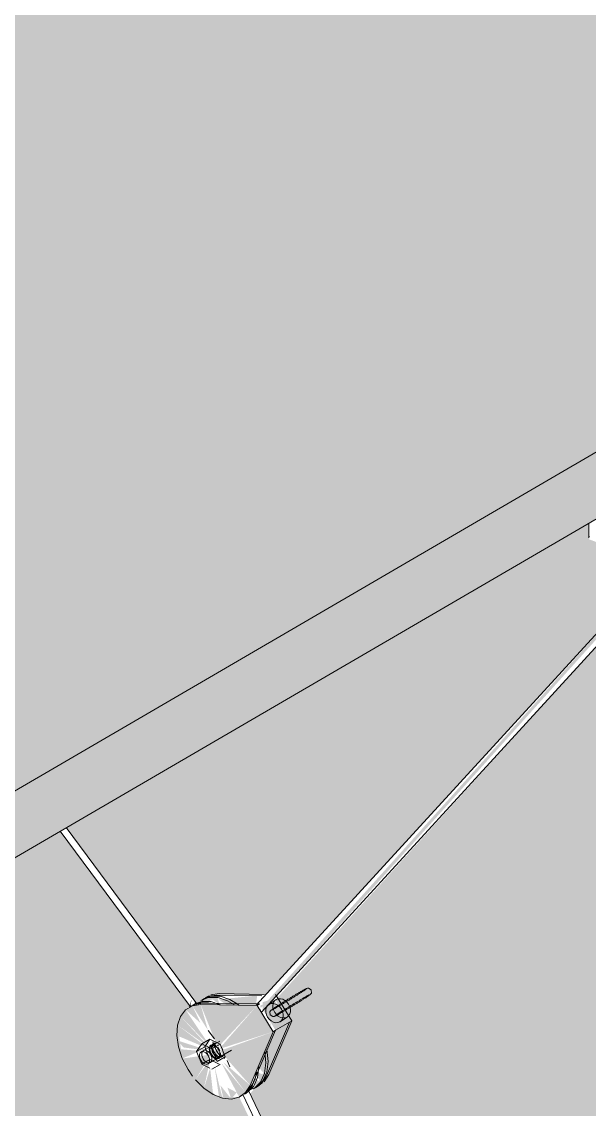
# Model space of a CAD drawing. Header units: inches. Extents: x 27328 to 121296, y -4075 to 4147.
# Drawn here: x 43900.76 to 43921.41, y -2261.32 to -2221.72 of the extents above; entities that cross this region are included whole.
import ezdxf

# ---------------------------------------------------------------- set-up
doc = ezdxf.new("R2010")
doc.units = ezdxf.units.IN
doc.header["$MEASUREMENT"] = 0
for name, color, linetype, lineweight in [('A-FLOR', 192, 'Continuous', 9), ('A-ROOF', 132, 'Continuous', 9), ('Q-SPCQ', 91, 'Continuous', 9)]:
    doc.layers.add(name, color=color, linetype=linetype, lineweight=lineweight)

# ---------------------------------------------------------------- blocks, each defined once
blk = doc.blocks.new('Basketball_Backstop-Performance_Sports_Systems-3103-Ceiling_Hung - 27_-0_ to 27_-11 7_8_-706978-Axon - Looking South West')
at = {"layer": 'Q-SPCQ'}
h = blk.add_hatch(color=256, dxfattribs=at)
h.paths.add_polyline_path([(-33000.654, -2257.782), (-33000.691, -2257.536), (-33000.479, -2257.487), (-33000.381, -2257.483), (-32985.831, -2241.28), (-32985.863, -2241.163), (-33000.713, -2257.687), (-33000.654, -2257.782)], flags=0)
h.paths.add_polyline_path([(-32983.199, -2238.708), (-32981.791, -2236.859), (-32982.552, -2237.545), (-32983.227, -2238.607), (-32983.201, -2238.702)], flags=0)
for points in [[(-33000.381, -2257.483), (-32999.24, -2256.243), (-33000.217, -2257.305)], [(-33003.226, -2257.589), (-33003.194, -2257.292), (-33003.25, -2257.557)], [(-33003.043, -2257.497), (-33003.026, -2257.443), (-33003.082, -2257.443)], [(-33000.133, -2258.446), (-32999.628, -2258.151), (-33000.209, -2257.302), (-33000.605, -2257.419), (-33000.607, -2257.673), (-33000.451, -2257.927)]]:
    blk.add_hatch(color=256, dxfattribs=at).paths.add_polyline_path(points, flags=0)
h = blk.add_hatch(color=256, dxfattribs=at)
h.paths.add_polyline_path([(-33000.868, -2260.537), (-33000.634, -2260.366), (-33000.876, -2260.213), (-33000.876, -2260.522)], flags=0)
h.paths.add_polyline_path([(-33000.634, -2260.366), (-33000.468, -2260.106), (-33000.844, -2259.952), (-33000.828, -2260.102)], flags=0)
h.paths.add_polyline_path([(-33000.468, -2260.106), (-32999.628, -2258.151), (-33000.223, -2258.508), (-33000.768, -2259.777)], flags=0)
h.paths.add_polyline_path([(-33002.306, -2259.648), (-33002.174, -2259.02), (-33002.361, -2259.252), (-33002.297, -2259.467), (-33002.318, -2259.585)], flags=0)
h.paths.add_polyline_path([(-33002.456, -2259.026), (-33002.549, -2258.835), (-33002.462, -2259.02)], flags=0)
h.paths.add_polyline_path([(-33002.275, -2257.16), (-33002.572, -2257.207), (-33002.177, -2257.504), (-33002.268, -2257.184)], flags=0)
h.paths.add_polyline_path([(-33000.846, -2257.535), (-33000.805, -2257.183), (-33002.214, -2257.32), (-33001.91, -2257.519), (-33001.154, -2257.531)], flags=0)
h.paths.add_polyline_path([(-33002.439, -2257.491), (-33002.617, -2257.235), (-33002.573, -2257.446), (-33002.445, -2257.489)], flags=0)
h = blk.add_hatch(color=256, dxfattribs=at)
h.paths.add_polyline_path([(-33001.744, -2260.951), (-33001.553, -2260.709), (-33001.886, -2260.53), (-33001.811, -2260.752)], flags=0)
h.paths.add_polyline_path([(-33002.406, -2260.784), (-33002.515, -2259.823), (-33002.741, -2260.556)], flags=0)
h.paths.add_polyline_path([(-33002.067, -2260.918), (-33002.355, -2259.751), (-33002.194, -2260.868), (-33002.161, -2260.881)], flags=0)
h.paths.add_polyline_path([(-33001.744, -2260.951), (-33002.139, -2260.449), (-33002.034, -2260.922)], flags=0)
h.paths.add_polyline_path([(-33001.457, -2260.88), (-33001.224, -2260.709), (-33002.105, -2259.638)], flags=0)
h.paths.add_polyline_path([(-33001.224, -2260.709), (-33001.057, -2260.449), (-33002.035, -2259.606)], flags=0)
h.paths.add_polyline_path([(-33002.741, -2260.556), (-33002.508, -2259.475), (-33003.052, -2260.248)], flags=0)
h.paths.add_polyline_path([(-33000.217, -2258.495), (-33000.805, -2257.536), (-33002.194, -2259.131)], flags=0)
h.paths.add_polyline_path([(-33001.057, -2260.449), (-33000.217, -2258.495), (-33002.161, -2259.196), (-33001.867, -2259.53)], flags=0)
h.paths.add_polyline_path([(-33003.53, -2259.469), (-33002.864, -2259.196), (-33003.64, -2259.131)], flags=0)
h.paths.add_polyline_path([(-33003.052, -2260.248), (-33002.488, -2259.326), (-33003.527, -2259.475), (-33003.151, -2260.111)], flags=0)
h.paths.add_polyline_path([(-33002.541, -2259.193), (-33003.699, -2258.818), (-33003.487, -2259.069), (-33002.864, -2259.151)], flags=0)
h.paths.add_polyline_path([(-33002.549, -2259.128), (-33003.699, -2258.257), (-33003.725, -2258.634), (-33002.681, -2259.072)], flags=0)
h.paths.add_polyline_path([(-33002.864, -2257.504), (-33003.161, -2257.551), (-33002.597, -2258.439)], flags=0)
h.paths.add_polyline_path([(-33002.237, -2259.072), (-33000.805, -2257.536), (-33002.864, -2257.504), (-33002.512, -2258.383)], flags=0)
h.paths.add_polyline_path([(-33002.541, -2259.069), (-33003.592, -2257.939), (-33003.699, -2258.257), (-33002.681, -2258.971)], flags=0)
h.paths.add_polyline_path([(-33003.408, -2257.699), (-33002.864, -2258.184), (-33003.161, -2257.551)], flags=0)
h.paths.add_polyline_path([(-33002.521, -2259.022), (-33003.408, -2257.699), (-33003.592, -2257.939), (-33002.571, -2258.971)], flags=0)
h = blk.add_hatch(color=256, dxfattribs=at)
h.paths.add_polyline_path([(-33001.475, -2260.848), (-33001.546, -2260.709), (-33001.553, -2260.709)], flags=0)
h.paths.add_polyline_path([(-33002.66, -2259.234), (-33003.04, -2259.128), (-33002.864, -2259.196)], flags=0)
for p, q in [((-32988.735, -2239.989), (-32988.735, -2240.503)), ((-32988.734, -2240.514), (-32988.725, -2240.454)), ((-32985.863, -2241.162), (-33000.846, -2257.535)), ((-33000.652, -2257.786), (-32985.766, -2241.519)), ((-33007.967, -2251.191), (-33003.227, -2257.59)), ((-33002.998, -2257.479), (-33007.75, -2251.064)), ((-33002.737, -2257.289), (-33002.821, -2257.338)), ((-33002.611, -2257.216), (-33002.695, -2257.265)), ((-33002.488, -2257.158), (-33002.191, -2257.111)), ((-33000.635, -2257.186), (-33002.275, -2257.16)), ((-33002.191, -2257.111), (-33000.551, -2257.137)), ((-33000.132, -2257.144), (-32999.544, -2258.102)), ((-33003.2, -2257.559), (-33003.284, -2257.608)), ((-33003.074, -2257.485), (-33003.158, -2257.534)), ((-33003.077, -2257.502), (-33002.78, -2257.455)), ((-33000.805, -2257.536), (-33002.864, -2257.504)), ((-33002.78, -2257.455), (-33000.721, -2257.487)), ((-33000.721, -2257.487), (-33000.805, -2257.536)), ((-33000.805, -2257.536), (-33000.217, -2258.495)), ((-33000.12, -2257.333), (-33000.382, -2257.507)), ((-32999.967, -2258.132), (-32999.706, -2257.958)), ((-33002.593, -2258.447), (-33002.362, -2258.758)), ((-33000.133, -2258.446), (-33000.973, -2260.4)), ((-33000.468, -2260.106), (-32999.628, -2258.151)), ((-32999.544, -2258.102), (-33000.384, -2260.057)), ((-33000.217, -2258.495), (-33000.133, -2258.446)), ((-33000.133, -2258.446), (-32999.628, -2258.151)), ((-32999.544, -2258.102), (-32999.628, -2258.151)), ((-33002.162, -2258.835), (-33002.845, -2259.233)), ((-33002.527, -2258.767), (-33002.822, -2258.939)), ((-33002.714, -2259.048), (-33002.527, -2258.767)), ((-33002.527, -2258.767), (-33002.154, -2258.948)), ((-33001.057, -2260.449), (-33000.217, -2258.495)), ((-33002.822, -2258.939), (-33003.009, -2259.219)), ((-33003.009, -2259.219), (-33002.714, -2259.048)), ((-33003.009, -2259.219), (-33002.822, -2259.68)), ((-33002.449, -2259.119), (-33002.822, -2258.939)), ((-33002.527, -2259.509), (-33002.714, -2259.048)), ((-33002.594, -2259.665), (-33001.743, -2259.169)), ((-33002.154, -2258.948), (-33002.449, -2259.119)), ((-33002.262, -2259.58), (-33002.449, -2259.119)), ((-33002.361, -2258.915), (-33002.318, -2258.898)), ((-33002.154, -2258.948), (-33001.967, -2259.409)), ((-33002.048, -2259.147), (-33002.081, -2259.123)), ((-33002.527, -2259.509), (-33002.822, -2259.68)), ((-33002.185, -2259.674), (-33002.527, -2259.509)), ((-33001.967, -2259.409), (-33002.262, -2259.58)), ((-33002.034, -2259.361), (-33002.067, -2259.394)), ((-33001.967, -2259.409), (-33002.011, -2259.475)), ((-33001.901, -2259.545), (-33001.794, -2259.771)), ((-33002.822, -2259.68), (-33002.521, -2259.826)), ((-33002.154, -2259.689), (-33002.449, -2259.861)), ((-33000.384, -2260.057), (-33000.55, -2260.317)), ((-33000.973, -2260.4), (-33001.139, -2260.66)), ((-33000.808, -2260.505), (-33000.723, -2260.456)), ((-33001.397, -2260.848), (-33001.313, -2260.799)), ((-33001.32, -2260.78), (-32993.487, -2277.436)), ((-33001.271, -2260.775), (-33001.186, -2260.726)), ((-32993.279, -2277.289), (-33001.114, -2260.631)), ((-33000.813, -2260.507), (-33001.1, -2260.621)), ((-33000.935, -2260.579), (-33000.898, -2260.556)), ((-33000.934, -2260.579), (-33000.85, -2260.53))]:
    blk.add_line(p, q, dxfattribs=at)
for points in [[(-33001.634, -2257.512, 0), (-33001.878, -2257.369, 0), (-33002.236, -2257.25, 0), (-33002.571, -2257.247, 0), (-33002.858, -2257.361, 0)], [(-33002.275, -2257.16, 0), (-33002.572, -2257.207, 0), (-33002.819, -2257.356, 0)], [(-33002.773, -2257.312, 0), (-33002.486, -2257.198, 0), (-33002.152, -2257.201, 0), (-33001.793, -2257.32, 0), (-33001.469, -2257.521, 0)], [(-33000.332, -2257.887, 0), (-33000.233, -2257.947, 0), (-33000.197, -2257.944, 0), (-33000.181, -2257.939, 0), (-33000.17, -2257.936, 0), (-33000.161, -2257.932, 0), (-33000.152, -2257.928, 0), (-33000.143, -2257.924, 0), (-33000.134, -2257.919, 0), (-33000.124, -2257.914, 0), (-33000.113, -2257.908, 0), (-33000.101, -2257.902, 0), (-33000.089, -2257.895, 0), (-33000.076, -2257.888, 0), (-33000.062, -2257.881, 0), (-33000.047, -2257.872, 0), (-33000.031, -2257.864, 0), (-33000.015, -2257.854, 0), (-32999.998, -2257.845, 0), (-32999.98, -2257.834, 0), (-32999.962, -2257.824, 0), (-32999.942, -2257.813, 0), (-32999.922, -2257.801, 0), (-32999.902, -2257.789, 0), (-32999.881, -2257.777, 0), (-32999.859, -2257.764, 0), (-32999.837, -2257.751, 0), (-32999.814, -2257.738, 0), (-32999.791, -2257.724, 0), (-32999.768, -2257.71, 0), (-32999.744, -2257.696, 0), (-32999.719, -2257.681, 0), (-32999.695, -2257.666, 0), (-32999.67, -2257.651, 0), (-32999.645, -2257.636, 0), (-32999.619, -2257.621, 0), (-32999.594, -2257.605, 0), (-32999.568, -2257.59, 0), (-32999.543, -2257.574, 0), (-32999.517, -2257.558, 0), (-32999.491, -2257.542, 0), (-32999.466, -2257.527, 0), (-32999.44, -2257.511, 0), (-32999.415, -2257.495, 0), (-32999.389, -2257.48, 0), (-32999.364, -2257.464, 0), (-32999.34, -2257.449, 0), (-32999.315, -2257.433, 0), (-32999.291, -2257.418, 0), (-32999.267, -2257.403, 0), (-32999.244, -2257.388, 0), (-32999.221, -2257.374, 0), (-32999.198, -2257.359, 0), (-32999.176, -2257.345, 0), (-32999.155, -2257.332, 0), (-32999.134, -2257.318, 0), (-32999.113, -2257.305, 0), (-32999.094, -2257.293, 0), (-32999.075, -2257.28, 0), (-32999.057, -2257.268, 0), (-32999.039, -2257.257, 0), (-32999.022, -2257.246, 0), (-32999.012, -2257.239, 0)], [(-33000.262, -2257.703, 0), (-33000.26, -2257.702, 0), (-33000.257, -2257.701, 0), (-33000.252, -2257.698, 0), (-33000.245, -2257.695, 0), (-33000.237, -2257.691, 0), (-33000.228, -2257.686, 0), (-33000.217, -2257.681, 0), (-33000.206, -2257.675, 0), (-33000.194, -2257.668, 0), (-33000.181, -2257.661, 0), (-33000.167, -2257.653, 0), (-33000.152, -2257.644, 0), (-33000.136, -2257.635, 0), (-33000.119, -2257.626, 0), (-33000.102, -2257.616, 0), (-33000.083, -2257.606, 0), (-33000.065, -2257.595, 0), (-33000.045, -2257.583, 0), (-33000.025, -2257.571, 0), (-33000.004, -2257.559, 0), (-32999.983, -2257.547, 0), (-32999.961, -2257.534, 0), (-32999.938, -2257.52, 0), (-32999.915, -2257.507, 0), (-32999.892, -2257.493, 0), (-32999.868, -2257.479, 0), (-32999.844, -2257.464, 0), (-32999.82, -2257.45, 0), (-32999.795, -2257.435, 0), (-32999.77, -2257.42, 0), (-32999.745, -2257.405, 0), (-32999.72, -2257.389, 0), (-32999.695, -2257.374, 0), (-32999.669, -2257.358, 0), (-32999.644, -2257.343, 0), (-32999.618, -2257.327, 0), (-32999.593, -2257.311, 0), (-32999.568, -2257.296, 0), (-32999.542, -2257.28, 0), (-32999.517, -2257.265, 0), (-32999.493, -2257.249, 0), (-32999.468, -2257.234, 0), (-32999.444, -2257.219, 0), (-32999.42, -2257.204, 0), (-32999.397, -2257.189, 0), (-32999.374, -2257.175, 0), (-32999.351, -2257.16, 0), (-32999.329, -2257.146, 0), (-32999.307, -2257.133, 0), (-32999.286, -2257.119, 0), (-32999.266, -2257.106, 0), (-32999.246, -2257.093, 0), (-32999.227, -2257.081, 0), (-32999.208, -2257.069, 0), (-32999.191, -2257.057, 0), (-32999.174, -2257.046, 0), (-32999.157, -2257.036, 0), (-32999.15, -2257.031, 0)], [(-32999.661, -2257.499, 0), (-32999.72, -2257.421, 0), (-32999.792, -2257.359, 0), (-32999.873, -2257.316, 0), (-32999.957, -2257.296, 0), (-33000.037, -2257.299, 0), (-33000.109, -2257.326, 0), (-33000.168, -2257.375, 0), (-33000.209, -2257.443, 0), (-33000.23, -2257.524, 0), (-33000.23, -2257.614, 0), (-33000.208, -2257.705, 0), (-33000.166, -2257.793, 0)], [(-32998.841, -2256.972, 0), (-32998.94, -2256.912, 0), (-32998.976, -2256.915, 0), (-32998.992, -2256.919, 0), (-32999.003, -2256.923, 0), (-32999.012, -2256.927, 0), (-32999.021, -2256.931, 0), (-32999.03, -2256.935, 0), (-32999.039, -2256.94, 0), (-32999.049, -2256.945, 0), (-32999.06, -2256.95, 0), (-32999.072, -2256.956, 0), (-32999.084, -2256.963, 0), (-32999.097, -2256.97, 0), (-32999.111, -2256.978, 0), (-32999.126, -2256.986, 0), (-32999.142, -2256.995, 0), (-32999.158, -2257.004, 0), (-32999.175, -2257.014, 0), (-32999.193, -2257.024, 0), (-32999.212, -2257.035, 0), (-32999.231, -2257.046, 0), (-32999.251, -2257.057, 0), (-32999.271, -2257.069, 0), (-32999.292, -2257.082, 0), (-32999.314, -2257.094, 0), (-32999.336, -2257.108, 0), (-32999.359, -2257.121, 0), (-32999.382, -2257.135, 0), (-32999.405, -2257.149, 0), (-32999.429, -2257.163, 0), (-32999.454, -2257.178, 0), (-32999.478, -2257.192, 0), (-32999.503, -2257.207, 0), (-32999.528, -2257.223, 0), (-32999.554, -2257.238, 0), (-32999.579, -2257.253, 0), (-32999.605, -2257.269, 0), (-32999.63, -2257.285, 0), (-32999.656, -2257.3, 0), (-32999.682, -2257.316, 0), (-32999.707, -2257.332, 0), (-32999.733, -2257.348, 0), (-32999.758, -2257.363, 0), (-32999.784, -2257.379, 0), (-32999.809, -2257.395, 0), (-32999.833, -2257.41, 0), (-32999.858, -2257.425, 0), (-32999.882, -2257.441, 0), (-32999.906, -2257.456, 0), (-32999.929, -2257.47, 0), (-32999.952, -2257.485, 0), (-32999.975, -2257.499, 0), (-32999.997, -2257.513, 0), (-33000.018, -2257.527, 0), (-33000.039, -2257.54, 0), (-33000.06, -2257.553, 0), (-33000.079, -2257.566, 0), (-33000.098, -2257.578, 0), (-33000.117, -2257.59, 0), (-33000.134, -2257.602, 0), (-33000.151, -2257.613, 0), (-33000.161, -2257.619, 0)], [(-32998.911, -2257.156, 0), (-32998.913, -2257.156, 0), (-32998.916, -2257.158, 0), (-32998.922, -2257.16, 0), (-32998.928, -2257.164, 0), (-32998.936, -2257.168, 0), (-32998.945, -2257.173, 0), (-32998.956, -2257.178, 0), (-32998.967, -2257.184, 0), (-32998.979, -2257.191, 0), (-32998.992, -2257.198, 0), (-32999.007, -2257.206, 0), (-32999.022, -2257.214, 0), (-32999.037, -2257.223, 0), (-32999.054, -2257.233, 0), (-32999.071, -2257.243, 0), (-32999.09, -2257.253, 0), (-32999.108, -2257.264, 0), (-32999.128, -2257.275, 0), (-32999.148, -2257.287, 0), (-32999.169, -2257.299, 0), (-32999.19, -2257.312, 0), (-32999.212, -2257.325, 0), (-32999.235, -2257.338, 0), (-32999.258, -2257.352, 0), (-32999.281, -2257.366, 0), (-32999.305, -2257.38, 0), (-32999.329, -2257.394, 0), (-32999.353, -2257.409, 0), (-32999.378, -2257.424, 0), (-32999.403, -2257.439, 0), (-32999.428, -2257.454, 0), (-32999.453, -2257.469, 0), (-32999.479, -2257.485, 0), (-32999.504, -2257.5, 0), (-32999.529, -2257.516, 0), (-32999.555, -2257.532, 0), (-32999.58, -2257.547, 0), (-32999.606, -2257.563, 0), (-32999.631, -2257.578, 0), (-32999.656, -2257.594, 0), (-32999.68, -2257.609, 0), (-32999.705, -2257.625, 0), (-32999.729, -2257.64, 0), (-32999.753, -2257.655, 0), (-32999.776, -2257.669, 0), (-32999.8, -2257.684, 0), (-32999.822, -2257.698, 0), (-32999.844, -2257.712, 0), (-32999.866, -2257.726, 0), (-32999.887, -2257.74, 0), (-32999.907, -2257.753, 0), (-32999.927, -2257.765, 0), (-32999.946, -2257.778, 0), (-32999.965, -2257.79, 0), (-32999.982, -2257.801, 0), (-32999.999, -2257.812, 0), (-33000.016, -2257.823, 0), (-33000.023, -2257.828, 0)], [(-32999.036, -2256.951, 0), (-32999.038, -2256.952, 0), (-32999.041, -2256.955, 0), (-32999.045, -2256.958, 0), (-32999.051, -2256.963, 0), (-32999.059, -2256.968, 0), (-32999.067, -2256.974, 0), (-32999.077, -2256.981, 0), (-32999.087, -2256.988, 0), (-32999.099, -2256.996, 0), (-32999.111, -2257.005, 0), (-32999.124, -2257.014, 0), (-32999.139, -2257.023, 0), (-32999.15, -2257.031, 0)], [(-32998.841, -2256.972, 0), (-32998.832, -2257.087, 0), (-32998.851, -2257.118, 0), (-32998.862, -2257.131, 0), (-32998.871, -2257.139, 0), (-32998.878, -2257.145, 0), (-32998.886, -2257.151, 0), (-32998.894, -2257.157, 0), (-32998.902, -2257.163, 0), (-32998.911, -2257.17, 0), (-32998.921, -2257.177, 0), (-32998.932, -2257.185, 0), (-32998.943, -2257.193, 0), (-32998.956, -2257.201, 0), (-32998.969, -2257.21, 0), (-32998.983, -2257.22, 0), (-32998.998, -2257.23, 0), (-32999.012, -2257.239, 0)], [(-33002.864, -2257.504, 0), (-33003.161, -2257.551, 0), (-33003.408, -2257.699, 0), (-33003.592, -2257.939, 0), (-33003.699, -2258.257, 0), (-33003.725, -2258.634, 0), (-33003.667, -2259.046, 0), (-33003.53, -2259.469, 0), (-33003.321, -2259.878, 0), (-33003.157, -2260.117, 0)], [(-33002.573, -2257.446, 0), (-33002.907, -2257.443, 0), (-33003.194, -2257.557, 0)], [(-33003.073, -2257.485, 0), (-33002.823, -2257.394, 0), (-33002.489, -2257.397, 0), (-33002.134, -2257.514, 0)], [(-33000.427, -2257.966, 0), (-33000.469, -2257.879, 0), (-33000.491, -2257.787, 0), (-33000.492, -2257.697, 0), (-33000.471, -2257.616, 0), (-33000.429, -2257.549, 0), (-33000.371, -2257.5, 0), (-33000.298, -2257.472, 0), (-33000.218, -2257.469, 0), (-33000.135, -2257.489, 0), (-33000.054, -2257.532, 0), (-32999.981, -2257.594, 0), (-32999.922, -2257.672, 0)], [(-32999.922, -2257.672, 0), (-32999.88, -2257.76, 0), (-32999.858, -2257.852, 0), (-32999.857, -2257.941, 0), (-32999.879, -2258.022, 0), (-32999.92, -2258.09, 0), (-32999.979, -2258.139, 0), (-33000.051, -2258.166, 0), (-33000.131, -2258.169, 0), (-33000.215, -2258.149, 0), (-33000.295, -2258.106, 0), (-33000.368, -2258.044, 0), (-33000.427, -2257.966, 0)], [(-33000.332, -2257.887, 0), (-33000.341, -2257.771, 0), (-33000.322, -2257.74, 0), (-33000.311, -2257.728, 0), (-33000.302, -2257.72, 0), (-33000.295, -2257.714, 0), (-33000.287, -2257.708, 0), (-33000.28, -2257.702, 0), (-33000.271, -2257.695, 0), (-33000.262, -2257.689, 0), (-33000.252, -2257.681, 0), (-33000.241, -2257.674, 0), (-33000.23, -2257.666, 0), (-33000.217, -2257.657, 0), (-33000.204, -2257.648, 0), (-33000.19, -2257.639, 0), (-33000.175, -2257.629, 0), (-33000.161, -2257.619, 0)], [(-33000.166, -2257.793, 0), (-33000.106, -2257.871, 0), (-33000.034, -2257.933, 0), (-32999.953, -2257.976, 0), (-32999.87, -2257.996, 0), (-32999.789, -2257.993, 0), (-32999.717, -2257.965, 0), (-32999.659, -2257.916, 0), (-32999.617, -2257.849, 0), (-32999.596, -2257.768, 0), (-32999.596, -2257.678, 0), (-32999.619, -2257.586, 0), (-32999.661, -2257.499, 0)], [(-33000.137, -2257.907, 0), (-33000.135, -2257.906, 0), (-33000.132, -2257.904, 0), (-33000.128, -2257.9, 0), (-33000.122, -2257.896, 0), (-33000.114, -2257.89, 0), (-33000.106, -2257.884, 0), (-33000.096, -2257.878, 0), (-33000.086, -2257.87, 0), (-33000.074, -2257.863, 0), (-33000.062, -2257.854, 0), (-33000.049, -2257.845, 0), (-33000.034, -2257.835, 0), (-33000.023, -2257.828, 0)], [(-33002.413, -2258.864, 0), (-33002.358, -2259.044, 0), (-33002.27, -2259.218, 0), (-33002.155, -2259.375, 0)], [(-33002.85, -2259.236, 0), (-33002.88, -2259.266, 0), (-33002.898, -2259.308, 0), (-33002.904, -2259.359, 0), (-33002.898, -2259.417, 0), (-33002.88, -2259.477, 0), (-33002.85, -2259.535, 0), (-33002.812, -2259.588, 0), (-33002.767, -2259.63, 0), (-33002.719, -2259.661, 0), (-33002.672, -2259.677, 0), (-33002.627, -2259.677, 0), (-33002.589, -2259.662, 0)], [(-33002.589, -2259.662, 0), (-33002.559, -2259.632, 0), (-33002.541, -2259.59, 0), (-33002.535, -2259.538, 0), (-33002.541, -2259.48, 0), (-33002.559, -2259.42, 0), (-33002.589, -2259.362, 0), (-33002.627, -2259.31, 0), (-33002.672, -2259.267, 0), (-33002.719, -2259.237, 0), (-33002.767, -2259.221, 0), (-33002.812, -2259.221, 0), (-33002.85, -2259.236, 0)], [(-33002.635, -2259.612, 0), (-33002.683, -2259.581, 0), (-33002.728, -2259.539, 0), (-33002.766, -2259.486, 0), (-33002.795, -2259.428, 0), (-33002.814, -2259.368, 0), (-33002.82, -2259.31, 0), (-33002.814, -2259.259, 0), (-33002.795, -2259.216, 0), (-33002.766, -2259.187, 0), (-33002.728, -2259.172, 0), (-33002.683, -2259.172, 0), (-33002.635, -2259.188, 0)], [(-33002.635, -2259.188, 0), (-33002.587, -2259.218, 0), (-33002.543, -2259.261, 0), (-33002.505, -2259.313, 0), (-33002.475, -2259.371, 0), (-33002.457, -2259.431, 0), (-33002.451, -2259.489, 0), (-33002.457, -2259.541, 0), (-33002.475, -2259.583, 0), (-33002.505, -2259.613, 0), (-33002.543, -2259.628, 0), (-33002.587, -2259.628, 0), (-33002.635, -2259.612, 0)], [(-33002.194, -2259.468, 0), (-33002.237, -2259.485, 0), (-33002.287, -2259.484, 0), (-33002.341, -2259.467, 0), (-33002.394, -2259.432, 0), (-33002.445, -2259.384, 0), (-33002.488, -2259.326, 0), (-33002.521, -2259.26, 0), (-33002.541, -2259.193, 0), (-33002.549, -2259.128, 0), (-33002.541, -2259.069, 0), (-33002.521, -2259.022, 0), (-33002.488, -2258.989, 0)], [(-33002.341, -2259.016, 0), (-33002.388, -2259, 0), (-33002.433, -2259, 0), (-33002.471, -2259.015, 0), (-33002.501, -2259.045, 0), (-33002.519, -2259.087, 0), (-33002.525, -2259.139, 0), (-33002.519, -2259.197, 0), (-33002.501, -2259.257, 0), (-33002.471, -2259.315, 0), (-33002.433, -2259.367, 0), (-33002.388, -2259.41, 0), (-33002.341, -2259.44, 0)], [(-33002.488, -2258.989, 0), (-33002.445, -2258.971, 0), (-33002.394, -2258.972, 0), (-33002.341, -2258.99, 0), (-33002.287, -2259.024, 0)], [(-33002.403, -2258.939, 0), (-33002.436, -2258.973, 0), (-33002.457, -2259.02, 0), (-33002.464, -2259.079, 0), (-33002.457, -2259.144, 0), (-33002.436, -2259.211, 0), (-33002.403, -2259.277, 0), (-33002.36, -2259.335, 0), (-33002.31, -2259.383, 0), (-33002.256, -2259.418, 0), (-33002.203, -2259.435, 0), (-33002.152, -2259.436, 0), (-33002.109, -2259.419, 0)], [(-33002.067, -2259.394, 0), (-33002.11, -2259.411, 0), (-33002.161, -2259.411, 0), (-33002.214, -2259.393, 0), (-33002.268, -2259.359, 0), (-33002.318, -2259.311, 0), (-33002.361, -2259.252, 0), (-33002.394, -2259.187, 0), (-33002.415, -2259.119, 0), (-33002.422, -2259.054, 0), (-33002.415, -2258.996, 0), (-33002.394, -2258.948, 0), (-33002.361, -2258.915, 0)], [(-33002.31, -2258.923, 0), (-33002.36, -2258.922, 0), (-33002.403, -2258.939, 0)], [(-33002.341, -2259.44, 0), (-33002.293, -2259.456, 0), (-33002.248, -2259.456, 0), (-33002.21, -2259.441, 0), (-33002.181, -2259.412, 0), (-33002.162, -2259.369, 0), (-33002.156, -2259.318, 0), (-33002.162, -2259.26, 0), (-33002.181, -2259.2, 0), (-33002.21, -2259.142, 0), (-33002.248, -2259.089, 0), (-33002.293, -2259.047, 0), (-33002.341, -2259.016, 0)], [(-33002.331, -2258.947, 0), (-33002.338, -2259.005, 0), (-33002.331, -2259.07, 0), (-33002.31, -2259.138, 0), (-33002.277, -2259.203, 0), (-33002.234, -2259.262, 0), (-33002.184, -2259.31, 0), (-33002.13, -2259.344, 0), (-33002.076, -2259.362, 0)], [(-33002.237, -2259.072, 0), (-33002.194, -2259.131, 0), (-33002.161, -2259.196, 0)], [(-33002.14, -2259.264, 0), (-33002.133, -2259.329, 0), (-33002.14, -2259.387, 0), (-33002.161, -2259.434, 0), (-33002.194, -2259.468, 0)], [(-33000.898, -2260.556, 0), (-33000.677, -2260.333, 0), (-33000.539, -2260.017, 0), (-33000.492, -2259.629, 0), (-33000.531, -2259.234, 0)], [(-33000.455, -2259.146, 0), (-33000.407, -2259.58, 0), (-33000.455, -2259.968, 0), (-33000.593, -2260.284, 0), (-33000.813, -2260.507, 0)], [(-33002.109, -2259.419, 0), (-33002.076, -2259.385, 0), (-33002.056, -2259.338, 0)], [(-33001.234, -2260.752, 0), (-33001.014, -2260.53, 0), (-33000.876, -2260.213, 0), (-33000.834, -2259.958, 0)], [(-33000.744, -2259.776, 0), (-33000.791, -2260.164, 0), (-33000.93, -2260.481, 0), (-33001.15, -2260.703, 0)], [(-33003.052, -2260.248, 0), (-33002.741, -2260.556, 0), (-33002.406, -2260.784, 0), (-33002.067, -2260.918, 0), (-33001.744, -2260.951, 0), (-33001.457, -2260.88, 0), (-33001.224, -2260.709, 0), (-33001.057, -2260.449, 0)], [(-33000.868, -2260.537, 0), (-33000.634, -2260.366, 0), (-33000.468, -2260.106, 0)]]:
    blk.add_polyline3d(points, dxfattribs=at)

msp = doc.modelspace()

# ---------------------------------------------------------------- hatches: boundary and pattern name
at = {"layer": 'A-FLOR', "lineweight": 5}
h = msp.add_hatch(color=256, dxfattribs=at)
h.paths.add_polyline_path([(43799.627, -2630.619), (43978.421, -2526.482), (43977.959, -2526.259), (43977.959, -2520.245), (43970.611, -2516.692), (43964.97, -2519.977), (43964.044, -2519.529), (43962.919, -2502.001), (43799.627, -2597.109), (43799.627, -2598.083)], flags=0)
h.paths.add_polyline_path([(43799.627, -2590.902), (43962.534, -2496.018), (43960.388, -2462.581), (43799.627, -2556.215), (43799.627, -2583.325)], flags=0)
h.paths.add_polyline_path([(43799.627, -2550.009), (43960.004, -2456.598), (43957.857, -2423.161), (43799.627, -2515.321), (43799.627, -2549.71)], flags=0)
h.paths.add_polyline_path([(43799.627, -2509.115), (43957.473, -2417.178), (43955.327, -2383.741), (43799.627, -2474.427), (43799.627, -2501.538)], flags=0)
h.paths.add_polyline_path([(43799.627, -2468.221), (43954.943, -2377.758), (43953.722, -2360.909), (43952.278, -2361.4), (43950.565, -2361.442), (43949.042, -2361.024), (43948.117, -2360.258), (43947.964, -2359.807), (43947.964, -2357.517), (43947.42, -2357.487), (43946.651, -2357.736), (43945.957, -2357.578), (43945.548, -2357.622), (43940.407, -2360.388), (43939.407, -2360.264), (43939.11, -2359.87), (43939.11, -2359.599), (43918.618, -2371.476), (43916.955, -2370.672), (43916.853, -2365.256), (43799.627, -2433.533), (43799.627, -2460.644)], flags=0)
h.paths.add_polyline_path([(43799.627, -2427.327), (43916.955, -2358.99), (43916.955, -2335.075), (43937.993, -2322.822), (43934.015, -2314.366), (43799.627, -2392.639), (43799.627, -2419.75)], flags=0)
h.paths.add_polyline_path([(43799.627, -2386.433), (43931.724, -2309.494), (43918.918, -2282.265), (43799.627, -2351.746), (43799.627, -2378.856)], flags=0)
h.paths.add_polyline_path([(43799.627, -2345.539), (43916.627, -2277.393), (43908.675, -2260.88), (43907.895, -2260.851), (43907.225, -2260.391), (43906.602, -2259.468), (43906.433, -2258.257), (43906.723, -2257.699), (43906.877, -2257.551), (43902.166, -2251.19), (43799.627, -2310.913), (43799.627, -2337.962)], flags=0)
h.paths.add_polyline_path([(43938.207, -2322.697), (43939.186, -2322.127), (43939.345, -2321.07), (43939.922, -2320.835), (43940.712, -2320.94), (43941, -2321.071), (43945.316, -2318.557), (43942.787, -2309.257), (43934.23, -2314.241), (43937.669, -2321.552)], flags=0)
h.paths.add_polyline_path([(43947.964, -2316.045), (43947.964, -2306.242), (43945.663, -2307.582), (43947.935, -2315.937)], flags=0)
h.paths.add_polyline_path([(43991.007, -2315.53), (44147.379, -2224.452), (44145.253, -2191.332), (44039.045, -2253.398), (44038.214, -2254.02), (44037.319, -2254.198), (43999.941, -2275.968), (43991.007, -2291.312), (43991.007, -2309.577)], flags=0)
h.paths.add_polyline_path([(43931.939, -2309.369), (43941.33, -2303.899), (43933.187, -2273.955), (43919.133, -2282.14), (43931.704, -2308.869)], flags=0)
h.paths.add_polyline_path([(43944.206, -2302.224), (43947.964, -2300.035), (43947.964, -2269.047), (43947.735, -2265.481), (43936.062, -2272.28), (43941.136, -2290.936)], flags=0)
h.paths.add_polyline_path([(43991.007, -2287.618), (43996.686, -2277.864), (43991.007, -2281.172)], flags=0)
h.paths.add_polyline_path([(43916.842, -2277.268), (43931.73, -2268.597), (43924.366, -2241.519), (43909.999, -2257.328), (43910.427, -2258.33), (43909.256, -2260.539), (43909.075, -2260.752), (43912.426, -2267.879)], flags=0)
h.paths.add_polyline_path([(43991.007, -2274.965), (44002.154, -2268.473), (44015.124, -2246.195), (44014.876, -2246.054), (44014.688, -2244.609), (44013.838, -2244.829), (44013.487, -2244.829), (44013.677, -2243.473), (44014.052, -2243.069), (44014.277, -2242.749), (43999.245, -2235.479), (43991.007, -2240.278), (43991.007, -2267.936)], flags=0)
h.paths.add_polyline_path([(43934.605, -2266.922), (43947.35, -2259.475), (43946.333, -2243.637), (43930.145, -2235.809), (43928.557, -2236.939), (43926.987, -2238.908), (43932.58, -2259.475)], flags=0)
h.paths.add_polyline_path([(44005.408, -2266.577), (44031.546, -2251.1), (44017.404, -2244.454), (44017.437, -2245.022), (44017.643, -2245.295), (44017.593, -2245.869), (44017.26, -2245.869), (44017.111, -2246.477), (44009.544, -2259.475)], flags=0)
h.paths.add_polyline_path([(43909.809, -2258.322), (43909.818, -2258.151), (43909.785, -2258.284)], flags=0)
h.paths.add_polyline_path([(43907.133, -2257.48), (43908.277, -2257.167), (43909.629, -2257.16), (43922.071, -2243.565), (43921.855, -2240.735), (43921.418, -2240.574), (43921.401, -2239.987), (43902.381, -2251.064), (43907.13, -2257.475)], flags=0)
h.paths.add_polyline_path([(44035.418, -2249.098), (44144.869, -2185.349), (44142.722, -2151.912), (44002.88, -2233.362), (44030.556, -2246.747)], flags=0)
h.paths.add_polyline_path([(44015.222, -2246.027), (44015.249, -2245.869), (44015.156, -2245.908)], flags=0)
h.paths.add_polyline_path([(44015.431, -2245.668), (44015.292, -2245.476), (44015.343, -2245.626)], flags=0)
h.paths.add_polyline_path([(44014.688, -2245.515), (44013.579, -2244.979), (44014.603, -2245.188), (44014.678, -2245.476)], flags=0)
h.paths.add_polyline_path([(43922.071, -2243.565), (43922.158, -2243.47), (43922.071, -2240.699)], flags=0)
h.paths.add_polyline_path([(43922.158, -2243.47), (43924.269, -2241.163), (43923.816, -2239.495), (43922.639, -2240.18), (43922.227, -2240.18), (43922.158, -2240.66)], flags=0)
h.paths.add_polyline_path([(43946.076, -2239.639), (43945.06, -2227.121), (43933.78, -2233.692), (43945.926, -2239.566)], flags=0)
h.paths.add_polyline_path([(43926.837, -2238.356), (43928.054, -2237.026), (43926.691, -2237.82), (43926.79, -2238.182)], flags=0)
h.paths.add_polyline_path([(43991.007, -2234.072), (43993.314, -2232.611), (43993.009, -2232.124), (43993.009, -2231.356), (43993.558, -2230.135), (43994.453, -2229.466), (43995.087, -2229.594), (43997.243, -2230.439), (44142.338, -2145.929), (44140.047, -2112.637), (43996.233, -2196.401), (44021.577, -2208.896), (44021.724, -2209.499), (44021.403, -2210.66), (44020.63, -2211.514), (44020.04, -2211.632), (44016.32, -2209.99), (43992.599, -2198.518), (43991.594, -2199.103), (43994.15, -2200.217), (43991.007, -2202.048), (43991.007, -2231.763)], flags=0)
h.paths.add_polyline_path([(44185.994, -2201.961), (44342.366, -2110.883), (44340.24, -2077.763), (44185.994, -2167.603), (44185.994, -2179.697)], flags=0)
h.paths.add_polyline_path([(44579.576, -2176.343), (44717.032, -2096.283), (44716.662, -2096.104), (44716.662, -2095.835), (44716.13, -2095.577), (44715.456, -2095.969), (44715.086, -2095.791), (44715.086, -2095.073), (44692.476, -2084.138), (44691.803, -2084.53), (44691.433, -2084.352), (44691.214, -2083.528), (44685.85, -2080.934), (44579.576, -2142.832), (44579.576, -2162.73)], flags=0)
h.paths.add_polyline_path([(44185.994, -2161.396), (44339.856, -2071.78), (44337.71, -2038.343), (44185.994, -2126.709), (44185.994, -2146.533)], flags=0)
h.paths.add_polyline_path([(44579.576, -2136.626), (44680.028, -2078.118), (44668.823, -2072.699), (44668.15, -2073.092), (44667.78, -2072.913), (44667.78, -2072.195), (44647.49, -2062.382), (44579.576, -2101.938), (44579.576, -2114.358)], flags=0)
h.paths.add_polyline_path([(44185.994, -2120.503), (44337.326, -2032.36), (44335.035, -1999.068), (44186.581, -2085.534), (44189.138, -2086.648), (44185.994, -2088.479), (44185.994, -2114.358)], flags=0)
h.paths.add_polyline_path([(44579.576, -2095.732), (44641.668, -2059.567), (44621.517, -2049.822), (44620.844, -2050.214), (44620.474, -2050.035), (44620.474, -2049.317), (44609.13, -2043.831), (44579.576, -2061.045), (44579.576, -2065.985)], flags=0)
h.paths.add_polyline_path([(44415.392, -2067.551), (44444.859, -2016.828), (44409.565, -2037.385), (44406.7, -2049.827), (44413.729, -2045.732), (44415.577, -2046.626), (44415.577, -2047.666), (44416.586, -2047.226), (44416.586, -2049.768), (44417.556, -2050.449), (44415.577, -2051.602), (44415.392, -2065.985)], flags=0)
h.paths.add_polyline_path([(44417.944, -2066.863), (44525.862, -2003.854), (44525.862, -2003.562), (44503.252, -1992.628), (44502.578, -1993.02), (44502.209, -1992.841), (44502.209, -1992.123), (44494.05, -1988.177), (44487.318, -1992.304), (44486.487, -1992.926), (44485.592, -1993.104), (44448.214, -2014.874), (44418.455, -2065.985)], flags=0)
h.paths.add_polyline_path([(44380.981, -2064.806), (44386.266, -2061.728), (44382.289, -2053.272), (44380.981, -2054.033), (44380.981, -2064.676)], flags=0)
h.paths.add_polyline_path([(44386.481, -2061.603), (44387.466, -2061.029), (44387.67, -2059.939), (44388.137, -2059.743), (44389.034, -2059.869), (44389.339, -2059.938), (44393.596, -2057.459), (44391.067, -2048.159), (44382.504, -2053.147), (44385.885, -2060.337)], flags=0)
h.paths.add_polyline_path([(44396.244, -2054.946), (44396.244, -2045.143), (44393.957, -2046.537), (44396.215, -2054.839)], flags=0)
h.paths.add_polyline_path([(44579.576, -2054.838), (44603.308, -2041.016), (44597.864, -2038.383), (44597.191, -2038.775), (44596.821, -2038.596), (44596.821, -2037.878), (44579.576, -2029.539), (44579.576, -2047.291)], flags=0)
h.paths.add_polyline_path([(44402.862, -2051.136), (44403.003, -2051.091), (44403.329, -2048.877), (44403.329, -2041.017), (44402.862, -2041.289), (44402.862, -2051.113)], flags=0)
h.paths.add_polyline_path([(44380.981, -2047.827), (44389.61, -2042.801), (44381.467, -2012.857), (44380.981, -2013.14), (44380.981, -2047.771)], flags=0)
h.paths.add_polyline_path([(44405.202, -2042.122), (44405.83, -2039.561), (44405.202, -2039.926), (44405.202, -2041.799)], flags=0)
h.paths.add_polyline_path([(44392.486, -2041.126), (44396.244, -2038.817), (44396.244, -2006.983), (44395.917, -2006.859), (44395.985, -2006.452), (44396.244, -2006.452), (44396.244, -2004.25), (44384.343, -2011.182), (44392.338, -2040.583)], flags=0)
h.paths.add_polyline_path([(44402.862, -2035.083), (44403.329, -2034.811), (44403.248, -2009.866), (44402.862, -2009.872), (44402.862, -2017.613)], flags=0)
h.paths.add_polyline_path([(44405.448, -2005.388), (44404.797, -2006.02), (44405.2, -2006.001), (44405.441, -2005.407)], flags=0)
h.paths.add_polyline_path([(44405.202, -2033.72), (44407.604, -2032.321), (44417.523, -1991.856), (44402.862, -2000.395), (44403.018, -2005.16), (44404.036, -2004.688), (44404.91, -2004.863), (44405.441, -2005.316), (44405.381, -2006.64), (44405.04, -2006.679), (44404.813, -2006.954), (44405.838, -2007.597), (44405.838, -2009.145), (44405.381, -2009.193), (44405.202, -2009.292), (44405.202, -2017.613)], flags=0)
h.paths.add_polyline_path([(44411.339, -2030.145), (44450.427, -2007.379), (44463.398, -1985.101), (44463.149, -1984.96), (44462.961, -1983.515), (44462.143, -1983.716), (44461.76, -1983.735), (44461.907, -1982.458), (44462.325, -1981.975), (44462.55, -1981.655), (44447.519, -1974.385), (44421.258, -1989.681), (44411.4, -2029.896)], flags=0)
h.paths.add_polyline_path([(44382.886, -2005.824), (44396.244, -1998.043), (44396.244, -1983.335), (44380.981, -1976.029), (44380.981, -1998.821)], flags=0)
h.paths.add_polyline_path([(44465.916, -1984.073), (44465.487, -1984.421), (44465.624, -1984.319), (44465.908, -1984.08)], flags=0)
h.paths.add_polyline_path([(44453.682, -2005.483), (44480.006, -1990.097), (44465.684, -1983.378), (44465.908, -1984.023), (44465.916, -1984.073), (44465.916, -1984.812), (44465.587, -1984.812), (44465.374, -1985.401), (44460.97, -1992.965)], flags=0)
h.paths.add_polyline_path([(44402.862, -1994.189), (44419.355, -1984.382), (44426.439, -1955.48), (44418.245, -1951.518), (44402.862, -1960.477), (44402.862, -1982.661), (44406.539, -1984.678), (44406.678, -1985.351), (44406.365, -1986.441), (44405.591, -1987.296), (44405.002, -1987.414), (44402.862, -1986.792), (44402.862, -1993.426)], flags=0)
h.paths.add_polyline_path([(44483.692, -1988.004), (44488.228, -1985.362), (44479.599, -1981.189), (44478.925, -1981.581), (44478.556, -1981.402), (44478.556, -1980.684), (44455.799, -1969.836), (44455.224, -1970.119), (44454.843, -1970.119), (44451.153, -1972.268), (44482.999, -1987.669)], flags=0)
h.paths.add_polyline_path([(44464.987, -1985.351), (44464.568, -1985.178), (44464.813, -1985.329)], flags=0)
h.paths.add_polyline_path([(44463.496, -1984.933), (44463.523, -1984.775), (44463.43, -1984.814)], flags=0)
h.paths.add_polyline_path([(44463.704, -1984.574), (44463.565, -1984.382), (44463.616, -1984.532)], flags=0)
h.paths.add_polyline_path([(44462.961, -1984.421), (44461.852, -1983.885), (44462.848, -1983.986), (44462.951, -1984.382)], flags=0)
h.paths.add_polyline_path([(44423.032, -1982.441), (44441.588, -1971.517), (44441.282, -1971.03), (44441.322, -1970.119), (44441.832, -1969.041), (44442.726, -1968.372), (44443.369, -1968.504), (44445.516, -1969.345), (44449.868, -1966.811), (44432.292, -1958.311), (44431.619, -1958.703), (44431.249, -1958.525), (44431.249, -1957.807), (44429.301, -1956.865), (44426.268, -1969.24)], flags=0)
h.paths.add_polyline_path([(44396.244, -1979.461), (44396.244, -1964.332), (44382.467, -1972.356), (44384.125, -1973.079), (44383.636, -1973.363), (44395.461, -1979.082)], flags=0)
at = {"layer": 'A-ROOF', "lineweight": 5}
h = msp.add_hatch(color=256, dxfattribs=at)
h.paths.add_polyline_path([(43591.775, -2429.536), (45953.666, -1053.867), (44992.944, -635.154), (42631.053, -2010.823), (43550.05, -2411.351)], flags=0)
h.paths.add_polyline_path([(43794.725, -2213.218), (43790.896, -2212.954), (43788.799, -2212.59), (43785.777, -2211.685), (43784.498, -2211.103), (43782.51, -2209.829), (43781.896, -2209.29), (43781.055, -2208.289), (43780.483, -2207.012), (43780.363, -2205.691), (43782.421, -2183.547), (43780.122, -2181.433), (43778.207, -2178.938), (43776.92, -2176.683), (43775.889, -2174.105), (43775.27, -2171.392), (43775.156, -2169.728), (43775.277, -2165.836), (43775.781, -2163.432), (43776.695, -2160.907), (43777.76, -2158.882), (43779.024, -2156.966), (43781.572, -2154.277), (43784.843, -2152.04), (43786.919, -2151.065), (43789.095, -2150.274), (43791.972, -2149.802), (43795.655, -2149.759), (43798.403, -2150.2), (43801.427, -2151.149), (43805.076, -2153.265), (43807.466, -2155.269), (43809.169, -2157.191), (43811.183, -2160.597), (43812.191, -2163.337), (43812.857, -2166.838), (43812.827, -2170.473), (43812.182, -2174.135), (43811.294, -2176.501), (43810.724, -2177.49), (43809.323, -2179.84), (43806.746, -2183.18), (43810.323, -2205.523), (43809.988, -2206.846), (43809.208, -2208.132), (43807.715, -2209.542), (43805.069, -2211.103), (43803.673, -2211.674), (43802.147, -2212.193), (43797.84, -2213.018), (43795.401, -2213.185)], flags=0)
h.paths.add_polyline_path([(43989.375, -2099.846), (43985.547, -2099.581), (43983.45, -2099.217), (43980.427, -2098.312), (43979.891, -2098.119), (43977.161, -2096.457), (43976.547, -2095.917), (43975.705, -2094.916), (43975.134, -2093.639), (43975.014, -2092.318), (43977.071, -2070.174), (43974.773, -2068.06), (43972.858, -2065.565), (43971.57, -2063.31), (43970.539, -2060.732), (43969.921, -2058.019), (43969.806, -2056.355), (43969.928, -2052.463), (43970.432, -2050.059), (43971.346, -2047.534), (43972.41, -2045.509), (43973.674, -2043.593), (43976.223, -2040.904), (43979.494, -2038.667), (43981.569, -2037.692), (43983.746, -2036.901), (43985.805, -2036.484), (43990.306, -2036.386), (43993.053, -2036.827), (43996.078, -2037.776), (43999.238, -2039.531), (44002.117, -2041.896), (44003.82, -2043.818), (44005.887, -2047.347), (44006.841, -2049.964), (44007.507, -2053.465), (44007.478, -2057.1), (44006.833, -2060.762), (44005.944, -2063.128), (44005.375, -2064.118), (44003.859, -2066.601), (44001.396, -2069.807), (44004.974, -2092.15), (44004.639, -2093.473), (44003.859, -2094.759), (44002.365, -2096.169), (44000.229, -2097.478), (43998.364, -2098.286), (43996.798, -2098.82), (43992.49, -2099.645), (43990.051, -2099.812)], flags=0)
h.paths.add_polyline_path([(44184.025, -1986.473), (44180.059, -1986.19), (44178.1, -1985.844), (44175.078, -1984.939), (44174.541, -1984.746), (44171.811, -1983.084), (44171.197, -1982.544), (44170.356, -1981.543), (44169.784, -1980.266), (44169.664, -1978.945), (44171.722, -1956.801), (44169.423, -1954.687), (44167.508, -1952.192), (44166.221, -1949.937), (44165.19, -1947.359), (44164.571, -1944.646), (44164.456, -1942.982), (44164.578, -1939.09), (44165.082, -1936.686), (44165.996, -1934.161), (44167.061, -1932.136), (44168.325, -1930.22), (44170.873, -1927.531), (44174.144, -1925.294), (44176.219, -1924.319), (44178.396, -1923.528), (44181.507, -1923.04), (44184.956, -1923.013), (44187.704, -1923.454), (44190.728, -1924.403), (44194.377, -1926.519), (44196.767, -1928.524), (44198.47, -1930.445), (44200.537, -1933.974), (44201.492, -1936.591), (44202.144, -1939.784), (44202.128, -1943.727), (44201.483, -1947.389), (44200.594, -1949.755), (44200.025, -1950.745), (44198.624, -1953.094), (44196.046, -1956.434), (44199.624, -1978.778), (44199.289, -1980.1), (44198.509, -1981.386), (44197.308, -1982.594), (44194.879, -1984.105), (44192.377, -1985.137), (44190.828, -1985.594), (44187.14, -1986.272), (44184.603, -1986.444)], flags=0)
h.paths.add_polyline_path([(44378.676, -1873.1), (44374.848, -1872.835), (44372.75, -1872.471), (44369.728, -1871.566), (44369.192, -1871.373), (44366.461, -1869.711), (44365.848, -1869.171), (44365.006, -1868.171), (44364.435, -1866.893), (44364.314, -1865.572), (44366.372, -1843.428), (44364.074, -1841.314), (44362.159, -1838.819), (44360.871, -1836.564), (44359.84, -1833.986), (44359.221, -1831.273), (44359.107, -1829.609), (44359.229, -1825.717), (44359.732, -1823.313), (44360.646, -1820.788), (44361.711, -1818.763), (44362.975, -1816.847), (44365.523, -1814.158), (44368.736, -1811.956), (44370.877, -1810.943), (44372.881, -1810.193), (44375.106, -1809.738), (44379.607, -1809.64), (44382.354, -1810.081), (44385.545, -1811.116), (44389.027, -1813.146), (44391.418, -1815.151), (44393.121, -1817.072), (44395.134, -1820.478), (44396.142, -1823.218), (44396.808, -1826.719), (44396.779, -1830.354), (44396.133, -1834.017), (44395.245, -1836.382), (44394.676, -1837.372), (44393.274, -1839.721), (44390.697, -1843.061), (44394.275, -1865.405), (44393.94, -1866.728), (44393.16, -1868.013), (44391.666, -1869.423), (44389.53, -1870.732), (44387.028, -1871.764), (44384.328, -1872.495), (44381.791, -1872.899), (44379.352, -1873.066)], flags=0)
h.paths.add_polyline_path([(44573.326, -1759.727), (44568.946, -1759.39), (44567.401, -1759.098), (44564.378, -1758.193), (44562.752, -1757.429), (44561.112, -1756.338), (44560.092, -1755.315), (44559.657, -1754.798), (44559.085, -1753.52), (44558.965, -1752.2), (44561.023, -1730.055), (44558.724, -1727.941), (44556.809, -1725.446), (44555.521, -1723.192), (44554.491, -1720.613), (44553.872, -1717.9), (44553.757, -1716.236), (44553.879, -1712.344), (44554.383, -1709.94), (44555.297, -1707.415), (44556.362, -1705.39), (44557.871, -1703.191), (44560.174, -1700.785), (44563.445, -1698.548), (44565.52, -1697.573), (44567.697, -1696.782), (44570.573, -1696.31), (44574.257, -1696.267), (44577.004, -1696.709), (44580.029, -1697.658), (44583.678, -1699.773), (44586.068, -1701.778), (44587.771, -1703.7), (44589.838, -1707.228), (44590.793, -1709.845), (44591.458, -1713.346), (44591.429, -1716.981), (44590.784, -1720.644), (44589.895, -1723.01), (44589.325, -1724.001), (44587.925, -1726.348), (44585.347, -1729.688), (44588.925, -1752.032), (44588.59, -1753.355), (44587.81, -1754.64), (44586.317, -1756.05), (44584.18, -1757.359), (44581.678, -1758.392), (44580.129, -1758.848), (44576.441, -1759.526), (44573.904, -1759.698)], flags=0)
h.paths.add_polyline_path([(44767.977, -1646.354), (44764.011, -1646.071), (44762.051, -1645.726), (44759.029, -1644.82), (44758.492, -1644.627), (44755.762, -1642.965), (44755.148, -1642.425), (44754.307, -1641.425), (44753.735, -1640.147), (44753.615, -1638.827), (44755.673, -1616.683), (44753.375, -1614.568), (44751.459, -1612.073), (44749.884, -1609.221), (44749.141, -1607.24), (44748.522, -1604.527), (44748.408, -1602.863), (44748.53, -1598.972), (44749.033, -1596.567), (44749.947, -1594.042), (44751.012, -1592.018), (44752.348, -1590.018), (44754.824, -1587.412), (44758.095, -1585.175), (44760.171, -1584.2), (44762.537, -1583.366), (44765.459, -1582.921), (44768.907, -1582.894), (44771.655, -1583.336), (44774.68, -1584.285), (44778.328, -1586.4), (44780.719, -1588.405), (44782.421, -1590.327), (44784.489, -1593.856), (44785.443, -1596.472), (44786.109, -1599.973), (44786.079, -1603.608), (44785.434, -1607.271), (44784.546, -1609.637), (44783.976, -1610.626), (44782.46, -1613.109), (44779.998, -1616.315), (44783.575, -1638.659), (44783.24, -1639.982), (44782.46, -1641.267), (44781.259, -1642.476), (44779.647, -1643.583), (44776.925, -1644.809), (44774.78, -1645.475), (44771.092, -1646.153), (44768.554, -1646.325)], flags=0)
h.paths.add_polyline_path([(44962.627, -1532.981), (44958.661, -1532.698), (44956.702, -1532.353), (44953.679, -1531.448), (44953.143, -1531.254), (44950.413, -1529.592), (44949.799, -1529.052), (44948.957, -1528.052), (44948.386, -1526.774), (44948.266, -1525.454), (44950.324, -1503.31), (44948.025, -1501.195), (44946.11, -1498.7), (44944.822, -1496.446), (44943.792, -1493.867), (44943.173, -1491.154), (44943.058, -1489.49), (44943.191, -1485.515), (44943.684, -1483.194), (44944.598, -1480.669), (44945.662, -1478.645), (44946.926, -1476.728), (44949.475, -1474.039), (44952.746, -1471.802), (44954.821, -1470.827), (44956.833, -1470.074), (44959.057, -1469.62), (44963.558, -1469.521), (44966.305, -1469.963), (44969.33, -1470.912), (44972.49, -1472.666), (44975.369, -1475.032), (44977.072, -1476.954), (44979.139, -1480.483), (44980.094, -1483.1), (44980.759, -1486.6), (44980.73, -1490.235), (44980.085, -1493.898), (44979.196, -1496.264), (44978.627, -1497.253), (44976.505, -1500.446), (44974.648, -1502.942), (44978.226, -1525.286), (44977.891, -1526.609), (44976.505, -1528.504), (44975.618, -1529.304), (44973.481, -1530.613), (44970.979, -1531.646), (44969.43, -1532.102), (44965.742, -1532.78), (44963.205, -1532.952)], flags=0)
h.paths.add_polyline_path([(45157.278, -1419.608), (45153.312, -1419.325), (45151.352, -1418.98), (45148.33, -1418.075), (45147.793, -1417.881), (45145.063, -1416.219), (45144.449, -1415.679), (45143.608, -1414.679), (45143.036, -1413.401), (45142.916, -1412.081), (45144.974, -1389.937), (45142.675, -1387.823), (45140.76, -1385.327), (45139.185, -1382.475), (45138.442, -1380.494), (45137.91, -1378.305), (45137.709, -1376.117), (45137.83, -1372.226), (45138.334, -1369.821), (45139.248, -1367.296), (45140.313, -1365.272), (45141.577, -1363.355), (45144.125, -1360.666), (45147.396, -1358.429), (45149.472, -1357.454), (45151.483, -1356.701), (45153.707, -1356.247), (45158.208, -1356.148), (45160.956, -1356.59), (45163.98, -1357.539), (45167.629, -1359.654), (45170.019, -1361.659), (45171.722, -1363.581), (45173.789, -1367.11), (45174.744, -1369.727), (45175.41, -1373.227), (45175.38, -1376.862), (45174.735, -1380.525), (45173.847, -1382.891), (45173.277, -1383.88), (45171.876, -1386.229), (45169.299, -1389.569), (45172.876, -1411.913), (45172.541, -1413.236), (45171.761, -1414.521), (45170.268, -1415.931), (45168.131, -1417.24), (45165.629, -1418.273), (45164.08, -1418.729), (45160.393, -1419.407), (45157.855, -1419.579)], flags=0)
h.paths.add_polyline_path([(45351.928, -1306.235), (45347.962, -1305.952), (45346.003, -1305.607), (45342.98, -1304.702), (45342.444, -1304.508), (45339.714, -1302.846), (45339.1, -1302.306), (45338.258, -1301.306), (45337.687, -1300.028), (45337.567, -1298.708), (45339.624, -1276.564), (45337.326, -1274.45), (45335.411, -1271.954), (45334.123, -1269.7), (45333.092, -1267.121), (45332.474, -1264.408), (45332.359, -1262.744), (45332.481, -1258.853), (45332.985, -1256.448), (45333.899, -1253.923), (45334.963, -1251.899), (45336.227, -1249.982), (45338.776, -1247.293), (45342.047, -1245.056), (45344.122, -1244.081), (45346.133, -1243.328), (45348.358, -1242.874), (45352.859, -1242.775), (45355.606, -1243.217), (45358.631, -1244.166), (45362.28, -1246.281), (45364.67, -1248.286), (45366.373, -1250.208), (45368.44, -1253.737), (45369.394, -1256.354), (45370.06, -1259.854), (45370.031, -1263.489), (45369.386, -1267.152), (45368.497, -1269.518), (45367.928, -1270.507), (45366.412, -1272.99), (45363.949, -1276.196), (45367.527, -1298.54), (45367.192, -1299.863), (45366.412, -1301.148), (45365.21, -1302.357), (45363.599, -1303.465), (45360.877, -1304.69), (45359.351, -1305.209), (45355.043, -1306.034), (45352.506, -1306.206)], flags=0)
h.paths.add_polyline_path([(45546.578, -1192.862), (45542.612, -1192.58), (45540.653, -1192.234), (45537.631, -1191.329), (45537.094, -1191.135), (45534.364, -1189.473), (45533.75, -1188.934), (45532.909, -1187.933), (45532.337, -1186.655), (45532.217, -1185.335), (45534.275, -1163.191), (45531.976, -1161.077), (45530.061, -1158.581), (45528.774, -1156.327), (45527.743, -1153.748), (45527.124, -1151.036), (45527.009, -1149.371), (45527.131, -1145.48), (45527.635, -1143.076), (45528.549, -1140.55), (45529.614, -1138.526), (45530.878, -1136.609), (45533.426, -1133.92), (45536.697, -1131.683), (45538.772, -1130.708), (45540.949, -1129.918), (45543.008, -1129.501), (45547.509, -1129.402), (45550.257, -1129.844), (45553.281, -1130.793), (45556.441, -1132.548), (45559.32, -1134.913), (45561.023, -1136.835), (45563.09, -1140.364), (45564.045, -1142.981), (45564.711, -1146.481), (45564.681, -1150.116), (45564.036, -1153.779), (45563.147, -1156.145), (45562.578, -1157.134), (45561.177, -1159.483), (45558.599, -1162.823), (45562.177, -1185.167), (45561.842, -1186.49), (45561.062, -1187.775), (45559.569, -1189.185), (45557.432, -1190.495), (45554.93, -1191.527), (45553.381, -1191.984), (45549.693, -1192.661), (45547.087, -1192.837)], flags=0)
h.paths.add_polyline_path([(45741.229, -1079.489), (45737.401, -1079.225), (45735.303, -1078.861), (45732.281, -1077.956), (45731.745, -1077.762), (45729.014, -1076.1), (45728.543, -1075.73), (45727.465, -1074.349), (45726.988, -1073.282), (45726.867, -1071.962), (45728.925, -1049.818), (45726.627, -1047.704), (45724.712, -1045.208), (45723.424, -1042.954), (45722.393, -1040.375), (45721.774, -1037.663), (45721.66, -1035.999), (45721.782, -1032.107), (45722.285, -1029.703), (45723.199, -1027.177), (45724.264, -1025.153), (45725.528, -1023.236), (45728.076, -1020.548), (45731.348, -1018.31), (45733.423, -1017.335), (45735.599, -1016.545), (45737.659, -1016.128), (45742.16, -1016.029), (45744.907, -1016.471), (45747.932, -1017.42), (45751.58, -1019.535), (45753.971, -1021.54), (45755.674, -1023.462), (45757.741, -1026.991), (45758.695, -1029.608), (45759.361, -1033.108), (45759.332, -1036.743), (45758.686, -1040.406), (45757.798, -1042.772), (45757.229, -1043.761), (45755.827, -1046.11), (45753.25, -1049.45), (45756.828, -1071.794), (45756.493, -1073.117), (45755.713, -1074.402), (45754.219, -1075.812), (45752.083, -1077.122), (45750.177, -1077.944), (45748.651, -1078.463), (45744.344, -1079.288), (45741.905, -1079.455)], flags=0)
msp.add_hatch(color=256, dxfattribs=at).paths.add_polyline_path([(43591.775, -2431.975), (45953.666, -1056.306), (45953.666, -1053.867), (43591.775, -2429.536)], flags=0)

# ---------------------------------------------------------------- linework, layer by layer
at = {"layer": 'A-ROOF'}
for p, q in [((43591.775, -2429.536), (45953.666, -1053.867)), ((45953.666, -1056.306), (43591.775, -2431.975))]:
    msp.add_line(p, q, dxfattribs=at)

# ---------------------------------------------------------------- block references
at = {"layer": 'Q-SPCQ'}
msp.add_blockref('Basketball_Backstop-Performance_Sports_Systems-3103-Ceiling_Hung - 27_-0_ to 27_-11 7_8_-706978-Axon - Looking South West', (76910.132, 0), dxfattribs=at)

doc.saveas('drawing.dxf')
